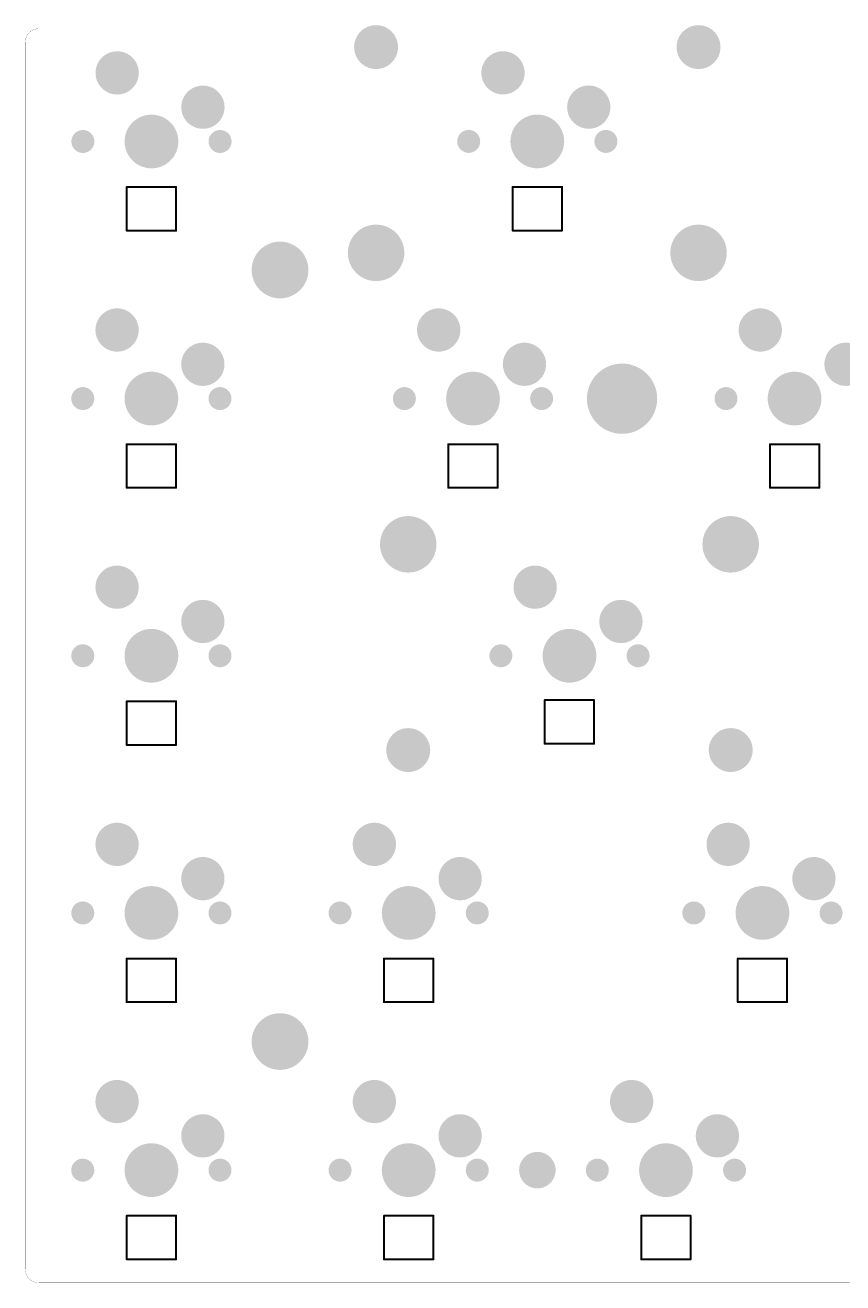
# Model space of a CAD drawing. Extents: x 589 to 894, y 793 to 886.
# Drawn here: x 589.2 to 649.8, y 793.1 to 886.2 of the extents above; entities that cross this region are included whole.
import ezdxf

# ---------------------------------------------------------------- set-up
doc = ezdxf.new("R2010")
doc.units = 0
doc.layers.get('0').update_dxf_attribs({"linetype": 'CONTINUOUS'})
for name, color, linetype in [('BOTTOMSOLDER', 6, 'CONTINUOUS'), ('KEEPOUTLAYER', 6, 'CONTINUOUS'), ('PADHOLELAYER', 156, 'CONTINUOUS')]:
    doc.layers.add(name, color=color, linetype=linetype)

# ---------------------------------------------------------------- blocks, each defined once
blk = doc.blocks.new('____3')
at = {"layer": 'BOTTOMSOLDER'}
for points, const_width in [([(-3.341, 5.08, 1), (-1.739, 5.08, 1)], 1.602), ([(3.009, 2.54, 1), (4.611, 2.54, 1)], 1.602), ([(-0.995, 0, 1), (0.995, 0, 1)], 1.99), ([(-5.505, 0, 1), (-4.655, 0, 1)], 0.85), ([(4.655, 0, 1), (5.505, 0, 1)], 0.85)]:
    blk.add_lwpolyline(points, format="xyb", close=True, dxfattribs=dict(at, const_width=const_width))
at = {"layer": 'PADHOLELAYER'}
for points, const_width in [([(-3.29, 5.08, 1), (-1.79, 5.08, 1)], 1.5), ([(3.06, 2.54, 1), (4.56, 2.54, 1)], 1.5), ([(-0.995, 0, 1), (0.995, 0, 1)], 1.99), ([(-5.505, 0, 1), (-4.655, 0, 1)], 0.85), ([(4.655, 0, 1), (5.505, 0, 1)], 0.85)]:
    blk.add_lwpolyline(points, format="xyb", close=True, dxfattribs=dict(at, const_width=const_width))
blk = doc.blocks.new('6028RGB_4')
at = {"layer": 'KEEPOUTLAYER', "const_width": 0.15}
for points in [[(-1.826, -1.604), (-1.826, 1.622)], [(-1.826, 1.622), (1.826, 1.622)], [(1.826, -1.604), (1.826, 1.622)], [(-1.826, -1.604), (1.826, -1.604)]]:
    blk.add_lwpolyline(points, dxfattribs=at)
at = {"layer": 'KEEPOUTLAYER', "const_width": 0.075}
for points in [[(-1.864, 1.622, 1), (-1.789, 1.622, 1)], [(-1.864, 1.622, 1), (-1.789, 1.622, 1)], [(1.789, 1.622, 1), (1.864, 1.622, 1)], [(1.789, 1.622, 1), (1.864, 1.622, 1)], [(-1.864, -1.604, 1), (-1.789, -1.604, 1)], [(-1.864, -1.604, 1), (-1.789, -1.604, 1)], [(1.789, -1.604, 1), (1.864, -1.604, 1)], [(1.789, -1.604, 1), (1.864, -1.604, 1)]]:
    blk.add_lwpolyline(points, format="xyb", close=True, dxfattribs=at)
blk = doc.blocks.new('6028RGB_12')
at = {"layer": 'KEEPOUTLAYER', "const_width": 0.15}
for points in [[(-1.826, -1.604), (-1.826, 1.622)], [(-1.826, 1.622), (1.826, 1.622)], [(1.826, -1.604), (1.826, 1.622)], [(-1.826, -1.604), (1.826, -1.604)]]:
    blk.add_lwpolyline(points, dxfattribs=at)
at = {"layer": 'KEEPOUTLAYER', "const_width": 0.075}
for points in [[(-1.864, 1.622, 1), (-1.789, 1.622, 1)], [(-1.864, 1.622, 1), (-1.789, 1.622, 1)], [(1.789, 1.622, 1), (1.864, 1.622, 1)], [(1.789, 1.622, 1), (1.864, 1.622, 1)], [(-1.864, -1.604, 1), (-1.789, -1.604, 1)], [(-1.864, -1.604, 1), (-1.789, -1.604, 1)], [(1.789, -1.604, 1), (1.864, -1.604, 1)], [(1.789, -1.604, 1), (1.864, -1.604, 1)]]:
    blk.add_lwpolyline(points, format="xyb", close=True, dxfattribs=at)
blk = doc.blocks.new('6028RGB_14')
at = {"layer": 'KEEPOUTLAYER', "const_width": 0.15}
for points in [[(-1.826, -1.604), (-1.826, 1.622)], [(-1.826, 1.622), (1.826, 1.622)], [(1.826, -1.604), (1.826, 1.622)], [(-1.826, -1.604), (1.826, -1.604)]]:
    blk.add_lwpolyline(points, dxfattribs=at)
at = {"layer": 'KEEPOUTLAYER', "const_width": 0.075}
for points in [[(-1.864, 1.622, 1), (-1.789, 1.622, 1)], [(-1.864, 1.622, 1), (-1.789, 1.622, 1)], [(1.789, 1.622, 1), (1.864, 1.622, 1)], [(1.789, 1.622, 1), (1.864, 1.622, 1)], [(-1.864, -1.604, 1), (-1.789, -1.604, 1)], [(-1.864, -1.604, 1), (-1.789, -1.604, 1)], [(1.789, -1.604, 1), (1.864, -1.604, 1)], [(1.789, -1.604, 1), (1.864, -1.604, 1)]]:
    blk.add_lwpolyline(points, format="xyb", close=True, dxfattribs=at)
blk = doc.blocks.new('6028RGB_16')
at = {"layer": 'KEEPOUTLAYER', "const_width": 0.15}
for points in [[(-1.826, -1.604), (-1.826, 1.622)], [(-1.826, 1.622), (1.826, 1.622)], [(1.826, -1.604), (1.826, 1.622)], [(-1.826, -1.604), (1.826, -1.604)]]:
    blk.add_lwpolyline(points, dxfattribs=at)
at = {"layer": 'KEEPOUTLAYER', "const_width": 0.075}
for points in [[(-1.864, 1.622, 1), (-1.789, 1.622, 1)], [(-1.864, 1.622, 1), (-1.789, 1.622, 1)], [(1.789, 1.622, 1), (1.864, 1.622, 1)], [(1.789, 1.622, 1), (1.864, 1.622, 1)], [(-1.864, -1.604, 1), (-1.789, -1.604, 1)], [(-1.864, -1.604, 1), (-1.789, -1.604, 1)], [(1.789, -1.604, 1), (1.864, -1.604, 1)], [(1.789, -1.604, 1), (1.864, -1.604, 1)]]:
    blk.add_lwpolyline(points, format="xyb", close=True, dxfattribs=at)
blk = doc.blocks.new('6028RGB_37')
at = {"layer": 'KEEPOUTLAYER', "const_width": 0.15}
for points in [[(-1.826, 1.622), (1.826, 1.622)], [(-1.826, -1.604), (-1.826, 1.622)], [(1.826, -1.604), (1.826, 1.622)], [(-1.826, -1.604), (1.826, -1.604)]]:
    blk.add_lwpolyline(points, dxfattribs=at)
at = {"layer": 'KEEPOUTLAYER', "const_width": 0.075}
for points in [[(-1.864, 1.622, 1), (-1.789, 1.622, 1)], [(-1.864, 1.622, 1), (-1.789, 1.622, 1)], [(1.789, 1.622, 1), (1.864, 1.622, 1)], [(1.789, 1.622, 1), (1.864, 1.622, 1)], [(-1.864, -1.604, 1), (-1.789, -1.604, 1)], [(-1.864, -1.604, 1), (-1.789, -1.604, 1)], [(1.789, -1.604, 1), (1.864, -1.604, 1)], [(1.789, -1.604, 1), (1.864, -1.604, 1)]]:
    blk.add_lwpolyline(points, format="xyb", close=True, dxfattribs=at)
blk = doc.blocks.new('6028RGB_38')
at = {"layer": 'KEEPOUTLAYER', "const_width": 0.15}
for points in [[(-1.826, -1.604), (-1.826, 1.622)], [(-1.826, 1.622), (1.826, 1.622)], [(1.826, -1.604), (1.826, 1.622)], [(-1.826, -1.604), (1.826, -1.604)]]:
    blk.add_lwpolyline(points, dxfattribs=at)
at = {"layer": 'KEEPOUTLAYER', "const_width": 0.075}
for points in [[(-1.864, 1.622, 1), (-1.789, 1.622, 1)], [(-1.864, 1.622, 1), (-1.789, 1.622, 1)], [(1.789, 1.622, 1), (1.864, 1.622, 1)], [(1.789, 1.622, 1), (1.864, 1.622, 1)], [(-1.864, -1.604, 1), (-1.789, -1.604, 1)], [(-1.864, -1.604, 1), (-1.789, -1.604, 1)], [(1.789, -1.604, 1), (1.864, -1.604, 1)], [(1.789, -1.604, 1), (1.864, -1.604, 1)]]:
    blk.add_lwpolyline(points, format="xyb", close=True, dxfattribs=at)
blk = doc.blocks.new('6028RGB_39')
at = {"layer": 'KEEPOUTLAYER', "const_width": 0.15}
for points in [[(-1.826, 1.622), (1.826, 1.622)], [(-1.826, -1.604), (-1.826, 1.622)], [(1.826, -1.604), (1.826, 1.622)], [(-1.826, -1.604), (1.826, -1.604)]]:
    blk.add_lwpolyline(points, dxfattribs=at)
at = {"layer": 'KEEPOUTLAYER', "const_width": 0.075}
for points in [[(-1.864, 1.622, 1), (-1.789, 1.622, 1)], [(-1.864, 1.622, 1), (-1.789, 1.622, 1)], [(1.789, 1.622, 1), (1.864, 1.622, 1)], [(1.789, 1.622, 1), (1.864, 1.622, 1)], [(-1.864, -1.604, 1), (-1.789, -1.604, 1)], [(-1.864, -1.604, 1), (-1.789, -1.604, 1)], [(1.789, -1.604, 1), (1.864, -1.604, 1)], [(1.789, -1.604, 1), (1.864, -1.604, 1)]]:
    blk.add_lwpolyline(points, format="xyb", close=True, dxfattribs=at)
blk = doc.blocks.new('6028RGB_40')
at = {"layer": 'KEEPOUTLAYER', "const_width": 0.15}
for points in [[(-1.826, -1.604), (-1.826, 1.622)], [(-1.826, 1.622), (1.826, 1.622)], [(1.826, -1.604), (1.826, 1.622)], [(-1.826, -1.604), (1.826, -1.604)]]:
    blk.add_lwpolyline(points, dxfattribs=at)
at = {"layer": 'KEEPOUTLAYER', "const_width": 0.075}
for points in [[(-1.864, 1.622, 1), (-1.789, 1.622, 1)], [(-1.864, 1.622, 1), (-1.789, 1.622, 1)], [(1.789, 1.622, 1), (1.864, 1.622, 1)], [(1.789, 1.622, 1), (1.864, 1.622, 1)], [(-1.864, -1.604, 1), (-1.789, -1.604, 1)], [(-1.864, -1.604, 1), (-1.789, -1.604, 1)], [(1.789, -1.604, 1), (1.864, -1.604, 1)], [(1.789, -1.604, 1), (1.864, -1.604, 1)]]:
    blk.add_lwpolyline(points, format="xyb", close=True, dxfattribs=at)
blk = doc.blocks.new('6028RGB_41')
at = {"layer": 'KEEPOUTLAYER', "const_width": 0.15}
for points in [[(-1.826, 1.622), (1.826, 1.622)], [(-1.826, -1.604), (-1.826, 1.622)], [(1.826, -1.604), (1.826, 1.622)], [(-1.826, -1.604), (1.826, -1.604)]]:
    blk.add_lwpolyline(points, dxfattribs=at)
at = {"layer": 'KEEPOUTLAYER', "const_width": 0.075}
for points in [[(-1.864, 1.622, 1), (-1.789, 1.622, 1)], [(-1.864, 1.622, 1), (-1.789, 1.622, 1)], [(1.789, 1.622, 1), (1.864, 1.622, 1)], [(1.789, 1.622, 1), (1.864, 1.622, 1)], [(-1.864, -1.604, 1), (-1.789, -1.604, 1)], [(-1.864, -1.604, 1), (-1.789, -1.604, 1)], [(1.789, -1.604, 1), (1.864, -1.604, 1)], [(1.789, -1.604, 1), (1.864, -1.604, 1)]]:
    blk.add_lwpolyline(points, format="xyb", close=True, dxfattribs=at)
blk = doc.blocks.new('6028RGB_46')
at = {"layer": 'KEEPOUTLAYER', "const_width": 0.15}
for points in [[(-1.826, -1.604), (-1.826, 1.622)], [(-1.826, 1.622), (1.826, 1.622)], [(1.826, -1.604), (1.826, 1.622)], [(-1.826, -1.604), (1.826, -1.604)]]:
    blk.add_lwpolyline(points, dxfattribs=at)
at = {"layer": 'KEEPOUTLAYER', "const_width": 0.075}
for points in [[(-1.864, 1.622, 1), (-1.789, 1.622, 1)], [(-1.864, 1.622, 1), (-1.789, 1.622, 1)], [(1.789, 1.622, 1), (1.864, 1.622, 1)], [(1.789, 1.622, 1), (1.864, 1.622, 1)], [(-1.864, -1.604, 1), (-1.789, -1.604, 1)], [(-1.864, -1.604, 1), (-1.789, -1.604, 1)], [(1.789, -1.604, 1), (1.864, -1.604, 1)], [(1.789, -1.604, 1), (1.864, -1.604, 1)]]:
    blk.add_lwpolyline(points, format="xyb", close=True, dxfattribs=at)
blk = doc.blocks.new('6028RGB_47')
at = {"layer": 'KEEPOUTLAYER', "const_width": 0.15}
for points in [[(-1.826, 1.622), (1.826, 1.622)], [(-1.826, -1.604), (-1.826, 1.622)], [(1.826, -1.604), (1.826, 1.622)], [(-1.826, -1.604), (1.826, -1.604)]]:
    blk.add_lwpolyline(points, dxfattribs=at)
at = {"layer": 'KEEPOUTLAYER', "const_width": 0.075}
for points in [[(-1.864, 1.622, 1), (-1.789, 1.622, 1)], [(-1.864, 1.622, 1), (-1.789, 1.622, 1)], [(1.789, 1.622, 1), (1.864, 1.622, 1)], [(1.789, 1.622, 1), (1.864, 1.622, 1)], [(-1.864, -1.604, 1), (-1.789, -1.604, 1)], [(-1.864, -1.604, 1), (-1.789, -1.604, 1)], [(1.789, -1.604, 1), (1.864, -1.604, 1)], [(1.789, -1.604, 1), (1.864, -1.604, 1)]]:
    blk.add_lwpolyline(points, format="xyb", close=True, dxfattribs=at)
blk = doc.blocks.new('6028RGB_48')
at = {"layer": 'KEEPOUTLAYER', "const_width": 0.15}
for points in [[(-1.826, -1.604), (-1.826, 1.622)], [(-1.826, 1.622), (1.826, 1.622)], [(1.826, -1.604), (1.826, 1.622)], [(-1.826, -1.604), (1.826, -1.604)]]:
    blk.add_lwpolyline(points, dxfattribs=at)
at = {"layer": 'KEEPOUTLAYER', "const_width": 0.075}
for points in [[(-1.864, 1.622, 1), (-1.789, 1.622, 1)], [(-1.864, 1.622, 1), (-1.789, 1.622, 1)], [(1.789, 1.622, 1), (1.864, 1.622, 1)], [(1.789, 1.622, 1), (1.864, 1.622, 1)], [(-1.864, -1.604, 1), (-1.789, -1.604, 1)], [(-1.864, -1.604, 1), (-1.789, -1.604, 1)], [(1.789, -1.604, 1), (1.864, -1.604, 1)], [(1.789, -1.604, 1), (1.864, -1.604, 1)]]:
    blk.add_lwpolyline(points, format="xyb", close=True, dxfattribs=at)
blk = doc.blocks.new('6028RGB_49')
at = {"layer": 'KEEPOUTLAYER', "const_width": 0.15}
for points in [[(-1.826, 1.622), (1.826, 1.622)], [(-1.826, -1.604), (-1.826, 1.622)], [(1.826, -1.604), (1.826, 1.622)], [(-1.826, -1.604), (1.826, -1.604)]]:
    blk.add_lwpolyline(points, dxfattribs=at)
at = {"layer": 'KEEPOUTLAYER', "const_width": 0.075}
for points in [[(-1.864, 1.622, 1), (-1.789, 1.622, 1)], [(-1.864, 1.622, 1), (-1.789, 1.622, 1)], [(1.789, 1.622, 1), (1.864, 1.622, 1)], [(1.789, 1.622, 1), (1.864, 1.622, 1)], [(-1.864, -1.604, 1), (-1.789, -1.604, 1)], [(-1.864, -1.604, 1), (-1.789, -1.604, 1)], [(1.789, -1.604, 1), (1.864, -1.604, 1)], [(1.789, -1.604, 1), (1.864, -1.604, 1)]]:
    blk.add_lwpolyline(points, format="xyb", close=True, dxfattribs=at)
blk = doc.blocks.new('2X____73')
at = {"layer": 'BOTTOMSOLDER'}
for points, const_width in [([(-12.751, 6.985, 1), (-11.125, 6.985, 1)], 1.626), ([(11.125, 6.985, 1), (12.751, 6.985, 1)], 1.626), ([(-12.984, -8.255, 1), (-10.892, -8.255, 1)], 2.092), ([(10.892, -8.255, 1), (12.984, -8.255, 1)], 2.092)]:
    blk.add_lwpolyline(points, format="xyb", close=True, dxfattribs=dict(at, const_width=const_width))
at = {"layer": 'PADHOLELAYER'}
for points, const_width in [([(-12.7, 6.985, 1), (-11.176, 6.985, 1)], 1.524), ([(11.176, 6.985, 1), (12.7, 6.985, 1)], 1.524), ([(-12.933, -8.255, 1), (-10.943, -8.255, 1)], 1.99), ([(10.943, -8.255, 1), (12.933, -8.255, 1)], 1.99)]:
    blk.add_lwpolyline(points, format="xyb", close=True, dxfattribs=dict(at, const_width=const_width))
blk = doc.blocks.new('____149')
at = {"layer": 'BOTTOMSOLDER'}
for points, const_width in [([(-3.341, 5.08, 1), (-1.739, 5.08, 1)], 1.602), ([(3.009, 2.54, 1), (4.611, 2.54, 1)], 1.602), ([(-0.995, 0, 1), (0.995, 0, 1)], 1.99), ([(-5.505, 0, 1), (-4.655, 0, 1)], 0.85), ([(4.655, 0, 1), (5.505, 0, 1)], 0.85)]:
    blk.add_lwpolyline(points, format="xyb", close=True, dxfattribs=dict(at, const_width=const_width))
at = {"layer": 'PADHOLELAYER'}
for points, const_width in [([(-3.29, 5.08, 1), (-1.79, 5.08, 1)], 1.5), ([(3.06, 2.54, 1), (4.56, 2.54, 1)], 1.5), ([(-0.995, 0, 1), (0.995, 0, 1)], 1.99), ([(-5.505, 0, 1), (-4.655, 0, 1)], 0.85), ([(4.655, 0, 1), (5.505, 0, 1)], 0.85)]:
    blk.add_lwpolyline(points, format="xyb", close=True, dxfattribs=dict(at, const_width=const_width))
blk = doc.blocks.new('____156')
at = {"layer": 'BOTTOMSOLDER'}
for points, const_width in [([(-3.341, 5.08, 1), (-1.739, 5.08, 1)], 1.602), ([(3.009, 2.54, 1), (4.611, 2.54, 1)], 1.602), ([(-0.995, 0, 1), (0.995, 0, 1)], 1.99), ([(-5.505, 0, 1), (-4.655, 0, 1)], 0.85), ([(4.655, 0, 1), (5.505, 0, 1)], 0.85)]:
    blk.add_lwpolyline(points, format="xyb", close=True, dxfattribs=dict(at, const_width=const_width))
at = {"layer": 'PADHOLELAYER'}
for points, const_width in [([(-3.29, 5.08, 1), (-1.79, 5.08, 1)], 1.5), ([(3.06, 2.54, 1), (4.56, 2.54, 1)], 1.5), ([(-0.995, 0, 1), (0.995, 0, 1)], 1.99), ([(-5.505, 0, 1), (-4.655, 0, 1)], 0.85), ([(4.655, 0, 1), (5.505, 0, 1)], 0.85)]:
    blk.add_lwpolyline(points, format="xyb", close=True, dxfattribs=dict(at, const_width=const_width))
blk = doc.blocks.new('____162')
at = {"layer": 'BOTTOMSOLDER'}
for points, const_width in [([(-3.341, 5.08, 1), (-1.739, 5.08, 1)], 1.602), ([(3.009, 2.54, 1), (4.611, 2.54, 1)], 1.602), ([(-0.995, 0, 1), (0.995, 0, 1)], 1.99), ([(-5.505, 0, 1), (-4.655, 0, 1)], 0.85), ([(4.655, 0, 1), (5.505, 0, 1)], 0.85)]:
    blk.add_lwpolyline(points, format="xyb", close=True, dxfattribs=dict(at, const_width=const_width))
at = {"layer": 'PADHOLELAYER'}
for points, const_width in [([(-3.29, 5.08, 1), (-1.79, 5.08, 1)], 1.5), ([(3.06, 2.54, 1), (4.56, 2.54, 1)], 1.5), ([(-0.995, 0, 1), (0.995, 0, 1)], 1.99), ([(-5.505, 0, 1), (-4.655, 0, 1)], 0.85), ([(4.655, 0, 1), (5.505, 0, 1)], 0.85)]:
    blk.add_lwpolyline(points, format="xyb", close=True, dxfattribs=dict(at, const_width=const_width))
blk = doc.blocks.new('____163')
at = {"layer": 'BOTTOMSOLDER'}
for points, const_width in [([(-3.341, 5.08, 1), (-1.739, 5.08, 1)], 1.602), ([(3.009, 2.54, 1), (4.611, 2.54, 1)], 1.602), ([(-0.995, 0, 1), (0.995, 0, 1)], 1.99), ([(-5.505, 0, 1), (-4.655, 0, 1)], 0.85), ([(4.655, 0, 1), (5.505, 0, 1)], 0.85)]:
    blk.add_lwpolyline(points, format="xyb", close=True, dxfattribs=dict(at, const_width=const_width))
at = {"layer": 'PADHOLELAYER'}
for points, const_width in [([(-3.29, 5.08, 1), (-1.79, 5.08, 1)], 1.5), ([(3.06, 2.54, 1), (4.56, 2.54, 1)], 1.5), ([(-0.995, 0, 1), (0.995, 0, 1)], 1.99), ([(-5.505, 0, 1), (-4.655, 0, 1)], 0.85), ([(4.655, 0, 1), (5.505, 0, 1)], 0.85)]:
    blk.add_lwpolyline(points, format="xyb", close=True, dxfattribs=dict(at, const_width=const_width))
blk = doc.blocks.new('____170')
at = {"layer": 'BOTTOMSOLDER'}
for points, const_width in [([(-3.341, 5.08, 1), (-1.739, 5.08, 1)], 1.602), ([(3.009, 2.54, 1), (4.611, 2.54, 1)], 1.602), ([(-0.995, 0, 1), (0.995, 0, 1)], 1.99), ([(-5.505, 0, 1), (-4.655, 0, 1)], 0.85), ([(4.655, 0, 1), (5.505, 0, 1)], 0.85)]:
    blk.add_lwpolyline(points, format="xyb", close=True, dxfattribs=dict(at, const_width=const_width))
at = {"layer": 'PADHOLELAYER'}
for points, const_width in [([(-3.29, 5.08, 1), (-1.79, 5.08, 1)], 1.5), ([(3.06, 2.54, 1), (4.56, 2.54, 1)], 1.5), ([(-0.995, 0, 1), (0.995, 0, 1)], 1.99), ([(-5.505, 0, 1), (-4.655, 0, 1)], 0.85), ([(4.655, 0, 1), (5.505, 0, 1)], 0.85)]:
    blk.add_lwpolyline(points, format="xyb", close=True, dxfattribs=dict(at, const_width=const_width))
blk = doc.blocks.new('____179')
at = {"layer": 'BOTTOMSOLDER'}
for points, const_width in [([(-3.341, 5.08, 1), (-1.739, 5.08, 1)], 1.602), ([(3.009, 2.54, 1), (4.611, 2.54, 1)], 1.602), ([(-0.995, 0, 1), (0.995, 0, 1)], 1.99), ([(-5.505, 0, 1), (-4.655, 0, 1)], 0.85), ([(4.655, 0, 1), (5.505, 0, 1)], 0.85)]:
    blk.add_lwpolyline(points, format="xyb", close=True, dxfattribs=dict(at, const_width=const_width))
at = {"layer": 'PADHOLELAYER'}
for points, const_width in [([(-3.29, 5.08, 1), (-1.79, 5.08, 1)], 1.5), ([(3.06, 2.54, 1), (4.56, 2.54, 1)], 1.5), ([(-0.995, 0, 1), (0.995, 0, 1)], 1.99), ([(-5.505, 0, 1), (-4.655, 0, 1)], 0.85), ([(4.655, 0, 1), (5.505, 0, 1)], 0.85)]:
    blk.add_lwpolyline(points, format="xyb", close=True, dxfattribs=dict(at, const_width=const_width))
blk = doc.blocks.new('____182')
at = {"layer": 'BOTTOMSOLDER'}
for points, const_width in [([(-3.341, 5.08, 1), (-1.739, 5.08, 1)], 1.602), ([(3.009, 2.54, 1), (4.611, 2.54, 1)], 1.602), ([(-0.995, 0, 1), (0.995, 0, 1)], 1.99), ([(-5.505, 0, 1), (-4.655, 0, 1)], 0.85), ([(4.655, 0, 1), (5.505, 0, 1)], 0.85)]:
    blk.add_lwpolyline(points, format="xyb", close=True, dxfattribs=dict(at, const_width=const_width))
at = {"layer": 'PADHOLELAYER'}
for points, const_width in [([(-3.29, 5.08, 1), (-1.79, 5.08, 1)], 1.5), ([(3.06, 2.54, 1), (4.56, 2.54, 1)], 1.5), ([(-0.995, 0, 1), (0.995, 0, 1)], 1.99), ([(-5.505, 0, 1), (-4.655, 0, 1)], 0.85), ([(4.655, 0, 1), (5.505, 0, 1)], 0.85)]:
    blk.add_lwpolyline(points, format="xyb", close=True, dxfattribs=dict(at, const_width=const_width))
blk = doc.blocks.new('____183')
at = {"layer": 'BOTTOMSOLDER'}
for points, const_width in [([(-3.341, 5.08, 1), (-1.739, 5.08, 1)], 1.602), ([(3.009, 2.54, 1), (4.611, 2.54, 1)], 1.602), ([(-0.995, 0, 1), (0.995, 0, 1)], 1.99), ([(-5.505, 0, 1), (-4.655, 0, 1)], 0.85), ([(4.655, 0, 1), (5.505, 0, 1)], 0.85)]:
    blk.add_lwpolyline(points, format="xyb", close=True, dxfattribs=dict(at, const_width=const_width))
at = {"layer": 'PADHOLELAYER'}
for points, const_width in [([(-3.29, 5.08, 1), (-1.79, 5.08, 1)], 1.5), ([(3.06, 2.54, 1), (4.56, 2.54, 1)], 1.5), ([(-0.995, 0, 1), (0.995, 0, 1)], 1.99), ([(-5.505, 0, 1), (-4.655, 0, 1)], 0.85), ([(4.655, 0, 1), (5.505, 0, 1)], 0.85)]:
    blk.add_lwpolyline(points, format="xyb", close=True, dxfattribs=dict(at, const_width=const_width))
blk = doc.blocks.new('____185')
at = {"layer": 'BOTTOMSOLDER'}
for points, const_width in [([(-3.341, 5.08, 1), (-1.739, 5.08, 1)], 1.602), ([(3.009, 2.54, 1), (4.611, 2.54, 1)], 1.602), ([(-0.995, 0, 1), (0.995, 0, 1)], 1.99), ([(-5.505, 0, 1), (-4.655, 0, 1)], 0.85), ([(4.655, 0, 1), (5.505, 0, 1)], 0.85)]:
    blk.add_lwpolyline(points, format="xyb", close=True, dxfattribs=dict(at, const_width=const_width))
at = {"layer": 'PADHOLELAYER'}
for points, const_width in [([(-3.29, 5.08, 1), (-1.79, 5.08, 1)], 1.5), ([(3.06, 2.54, 1), (4.56, 2.54, 1)], 1.5), ([(-0.995, 0, 1), (0.995, 0, 1)], 1.99), ([(-5.505, 0, 1), (-4.655, 0, 1)], 0.85), ([(4.655, 0, 1), (5.505, 0, 1)], 0.85)]:
    blk.add_lwpolyline(points, format="xyb", close=True, dxfattribs=dict(at, const_width=const_width))
blk = doc.blocks.new('____189')
at = {"layer": 'BOTTOMSOLDER'}
for points, const_width in [([(-3.341, 5.08, 1), (-1.739, 5.08, 1)], 1.602), ([(3.009, 2.54, 1), (4.611, 2.54, 1)], 1.602), ([(-0.995, 0, 1), (0.995, 0, 1)], 1.99), ([(-5.505, 0, 1), (-4.655, 0, 1)], 0.85), ([(4.655, 0, 1), (5.505, 0, 1)], 0.85)]:
    blk.add_lwpolyline(points, format="xyb", close=True, dxfattribs=dict(at, const_width=const_width))
at = {"layer": 'PADHOLELAYER'}
for points, const_width in [([(-3.29, 5.08, 1), (-1.79, 5.08, 1)], 1.5), ([(3.06, 2.54, 1), (4.56, 2.54, 1)], 1.5), ([(-0.995, 0, 1), (0.995, 0, 1)], 1.99), ([(-5.505, 0, 1), (-4.655, 0, 1)], 0.85), ([(4.655, 0, 1), (5.505, 0, 1)], 0.85)]:
    blk.add_lwpolyline(points, format="xyb", close=True, dxfattribs=dict(at, const_width=const_width))
blk = doc.blocks.new('____191')
at = {"layer": 'BOTTOMSOLDER'}
for points, const_width in [([(-3.341, 5.08, 1), (-1.739, 5.08, 1)], 1.602), ([(3.009, 2.54, 1), (4.611, 2.54, 1)], 1.602), ([(-0.995, 0, 1), (0.995, 0, 1)], 1.99), ([(-5.505, 0, 1), (-4.655, 0, 1)], 0.85), ([(4.655, 0, 1), (5.505, 0, 1)], 0.85)]:
    blk.add_lwpolyline(points, format="xyb", close=True, dxfattribs=dict(at, const_width=const_width))
at = {"layer": 'PADHOLELAYER'}
for points, const_width in [([(-3.29, 5.08, 1), (-1.79, 5.08, 1)], 1.5), ([(3.06, 2.54, 1), (4.56, 2.54, 1)], 1.5), ([(-0.995, 0, 1), (0.995, 0, 1)], 1.99), ([(-5.505, 0, 1), (-4.655, 0, 1)], 0.85), ([(4.655, 0, 1), (5.505, 0, 1)], 0.85)]:
    blk.add_lwpolyline(points, format="xyb", close=True, dxfattribs=dict(at, const_width=const_width))
blk = doc.blocks.new('____192')
at = {"layer": 'BOTTOMSOLDER'}
for points, const_width in [([(-3.341, 5.08, 1), (-1.739, 5.08, 1)], 1.602), ([(3.009, 2.54, 1), (4.611, 2.54, 1)], 1.602), ([(-0.995, 0, 1), (0.995, 0, 1)], 1.99), ([(-5.505, 0, 1), (-4.655, 0, 1)], 0.85), ([(4.655, 0, 1), (5.505, 0, 1)], 0.85)]:
    blk.add_lwpolyline(points, format="xyb", close=True, dxfattribs=dict(at, const_width=const_width))
at = {"layer": 'PADHOLELAYER'}
for points, const_width in [([(-3.29, 5.08, 1), (-1.79, 5.08, 1)], 1.5), ([(3.06, 2.54, 1), (4.56, 2.54, 1)], 1.5), ([(-0.995, 0, 1), (0.995, 0, 1)], 1.99), ([(-5.505, 0, 1), (-4.655, 0, 1)], 0.85), ([(4.655, 0, 1), (5.505, 0, 1)], 0.85)]:
    blk.add_lwpolyline(points, format="xyb", close=True, dxfattribs=dict(at, const_width=const_width))
blk = doc.blocks.new('2X____244')
at = {"layer": 'BOTTOMSOLDER'}
for points, const_width in [([(-12.751, 6.985, 1), (-11.125, 6.985, 1)], 1.626), ([(11.125, 6.985, 1), (12.751, 6.985, 1)], 1.626), ([(-12.984, -8.255, 1), (-10.892, -8.255, 1)], 2.092), ([(10.892, -8.255, 1), (12.984, -8.255, 1)], 2.092)]:
    blk.add_lwpolyline(points, format="xyb", close=True, dxfattribs=dict(at, const_width=const_width))
at = {"layer": 'PADHOLELAYER'}
for points, const_width in [([(-12.7, 6.985, 1), (-11.176, 6.985, 1)], 1.524), ([(11.176, 6.985, 1), (12.7, 6.985, 1)], 1.524), ([(-12.933, -8.255, 1), (-10.943, -8.255, 1)], 1.99), ([(10.943, -8.255, 1), (12.933, -8.255, 1)], 1.99)]:
    blk.add_lwpolyline(points, format="xyb", close=True, dxfattribs=dict(at, const_width=const_width))

msp = doc.modelspace()

# ---------------------------------------------------------------- linework, layer by layer
at = {"layer": 'BOTTOMSOLDER'}
for points, const_width in [([(607.044, 868.077, 1), (609.146, 868.077, 1)], 2.102), ([(632.118, 858.542, 1), (634.72, 858.542, 1)], 2.602), ([(607.044, 810.927, 1), (609.146, 810.927, 1)], 2.102), ([(626.473, 801.402, 1), (627.824, 801.402, 1)], 1.351)]:
    msp.add_lwpolyline(points, format="xyb", close=True, dxfattribs=dict(at, const_width=const_width))
at = {"layer": 'KEEPOUTLAYER', "const_width": 0.0127}
for points in [[(589.23, 884.95, -0.414214), (590.23, 885.95)], [(590.23, 793.06, -0.414214), (589.23, 794.06)]]:
    msp.add_lwpolyline(points, format="xyb", dxfattribs=at)
for points in [[(590.23, 885.95), (892.66, 885.95)], [(589.23, 794.06), (589.23, 884.95)], [(590.23, 793.06), (892.66, 793.06)]]:
    msp.add_lwpolyline(points, dxfattribs=at)
at = {"layer": 'KEEPOUTLAYER', "const_width": 0.00635}
for points in [[(590.227, 885.95, 1), (590.233, 885.95, 1)], [(590.227, 885.95, 1), (590.233, 885.95, 1)], [(589.227, 884.95, 1), (589.233, 884.95, 1)], [(589.227, 884.95, 1), (589.233, 884.95, 1)], [(589.227, 794.06, 1), (589.233, 794.06, 1)], [(589.227, 794.06, 1), (589.233, 794.06, 1)], [(590.227, 793.06, 1), (590.233, 793.06, 1)], [(590.227, 793.06, 1), (590.233, 793.06, 1)]]:
    msp.add_lwpolyline(points, format="xyb", close=True, dxfattribs=at)
at = {"layer": 'PADHOLELAYER'}
for points, const_width in [([(607.47, 868.077, 1), (608.72, 868.077, 1)], 1.249), ([(632.481, 859.479), (634.357, 859.479, -1), (634.357, 857.605), (632.481, 857.605, -1)], 0.625), ([(607.47, 810.927, 1), (608.72, 810.927, 1)], 1.249), ([(626.524, 801.402, 1), (627.773, 801.402, 1)], 1.249)]:
    msp.add_lwpolyline(points, format="xyb", close=True, dxfattribs=dict(at, const_width=const_width))

# ---------------------------------------------------------------- block references
for name, p in [('2X____244', (627.145, 877.601)), ('____3', (598.576, 877.595)), ('____189', (627.145, 877.601)), ('6028RGB_48', (598.576, 872.595)), ('6028RGB_49', (627.145, 872.602)), ('____162', (598.57, 858.552)), ('____192', (622.383, 858.552)), ('____191', (646.195, 858.552)), ('6028RGB_47', (598.57, 853.552)), ('6028RGB_40', (622.383, 853.552)), ('6028RGB_41', (646.195, 853.552)), ('____163', (598.57, 839.502)), ('____182', (629.526, 839.502)), ('6028RGB_46', (598.57, 834.502)), ('6028RGB_16', (629.514, 834.593)), ('____183', (598.57, 820.452)), ('____179', (617.62, 820.452)), ('____149', (643.814, 820.452)), ('6028RGB_39', (598.57, 815.452)), ('6028RGB_12', (617.62, 815.452)), ('6028RGB_14', (643.814, 815.452)), ('____156', (598.57, 801.402)), ('____185', (617.62, 801.402)), ('____170', (636.67, 801.402)), ('6028RGB_38', (598.57, 796.402)), ('6028RGB_37', (617.62, 796.402)), ('6028RGB_4', (636.67, 796.402))]:
    msp.add_blockref(name, p)
at = {"rotation": 180}
msp.add_blockref('2X____73', (629.526, 839.502), dxfattribs=at)

doc.saveas('drawing.dxf')
